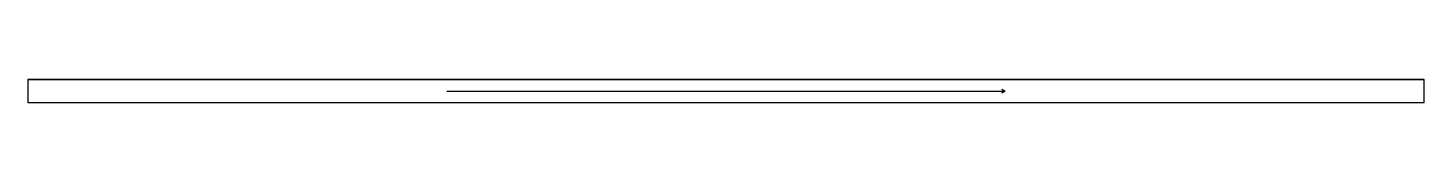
# Model space of a CAD drawing. Header units: millimetres. Extents: x 0 to 1163, y 0 to 19.
import ezdxf

# ---------------------------------------------------------------- set-up
doc = ezdxf.new("R2010")
doc.units = ezdxf.units.MM
for name, color, linetype in [('EDGE_BANDING', 7, 'Continuous'), ('GRAIN_DIRECTION', 3, 'Continuous'), ('OUTSIDE_THROUGH', 7, 'Continuous')]:
    doc.layers.add(name, color=color, linetype=linetype)

msp = doc.modelspace()

# ---------------------------------------------------------------- linework, layer by layer
at = {"layer": 'EDGE_BANDING'}
msp.add_line((0, 19), (1163, 19), dxfattribs=at)
at = {"layer": 'GRAIN_DIRECTION'}
for p in [(348.9, 9.5), (811.25, 10.925), (811.25, 8.075)]:
    msp.add_line(p, (814.1, 9.5), dxfattribs=at)
at = {"layer": 'OUTSIDE_THROUGH'}
msp.add_lwpolyline([(0, 0), (1163, 0), (1163, 19), (0, 19)], close=True, dxfattribs=at)

doc.saveas('drawing.dxf')
